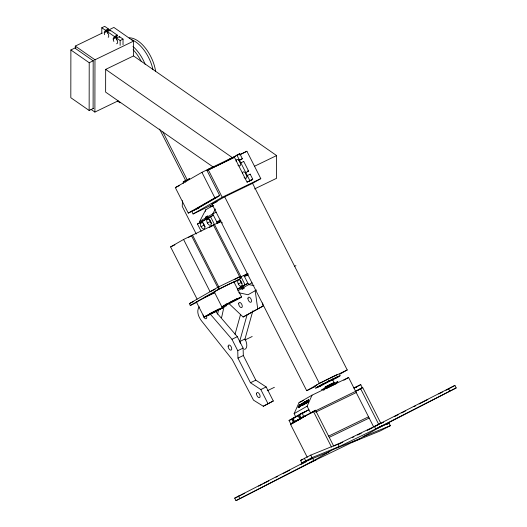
<?xml version="1.0" encoding="UTF-8"?>
<svg xmlns="http://www.w3.org/2000/svg" width="527" height="527" viewBox="0 0 527 527"><rect width="100%" height="100%" fill="white"/><g stroke="black" fill="none" stroke-linecap="round" stroke-linejoin="round"><path stroke-width="0.79" d="M75.895 47.542L70.881 49.966L70.816 97.706L89.149 110.472L93.444 108.397M102.231 33.069L75.295 46.086L75.295 48.359L93.18 60.816L93.108 108.555M89.149 110.472L89.215 62.733L70.881 49.966M118.193 100.815L94.893 112.073L94.972 59.788L75.295 46.086M101.797 33.405L101.81 27.747L104.702 26.35L108.345 28.886L108.338 29.703L105.229 31.093A3.491 1.825 64.2 0 0 104.3 32.279L104.267 32.997A3.491 1.825 64.2 0 0 104.662 34.657M105.446 31.1L105.446 30.283L101.81 27.747M254.574 188.936L276.576 178.304L276.609 155.57L133.529 55.921L105.663 69.386L105.631 92.12L213.619 167.329M116.75 40.052A3.491 1.825 64.2 0 1 117.218 35.902L117.264 35.098L110.281 30.237L107.389 31.633L107.455 32.41A3.491 1.825 64.2 0 1 108.727 35.632L108.7 36.35A3.491 1.825 64.2 0 1 108.2 37.338M110.281 30.935L110.281 30.237M113.858 41.449A3.491 1.825 64.2 0 1 114.326 37.305L114.372 36.501L107.389 31.633M123.028 44.775L123.035 39.117L119.425 36.6L116.526 38.003L116.559 38.86A3.491 1.825 64.2 0 1 116.553 43.781M119.418 37.424L119.425 36.6M120.13 45.368L120.143 40.52L116.526 38.003M133.529 55.921L133.548 41.146L113.878 27.437L106.599 30.961M306.997 402.845L308.15 400.276L308.776 399.967L308.104 402.206L307.59 402.18C307.3 399.532 306.18 405.606 307.597 401.416M307.854 402.351L307.86 401.587M182.48 200.642L182.243 206.38L196.255 233.995M183.198 183.442L183.271 181.802L189.654 178.627L187.289 179.859M205.583 211.367L205.734 209.786L212.941 205.649M299.237 406.067C301.075 402.885 296.622 409.953 299.369 406.613M304.738 403.135L305.311 402.141L304.316 403.129L305.258 401.633L303.677 403.563L304.31 402.154L306.075 401.897C305.331 401.06 305.541 403.399 304.685 402.786M299.099 406.442L298.901 405.658L299.982 404.723L298.038 407.542M302.933 404.466L302.564 404.071L303.282 403.313M217.579 314.125L218.639 309.329M224.35 305.14L221.88 316.338A8.103 4.236 64.2 0 1 221.38 317.59M300.812 404.486L300.258 405.54L301.24 403.913L301.773 403.932L300.436 406.607L301.154 404.222L300.436 406.607M301.424 404.393L300.265 406.179L300.568 404.888M235.035 334.276L240.483 314.711M240.556 343.558A8.353 4.361 64.2 0 0 239.633 341.582L247.044 314.975M244.456 349.401A8.353 4.361 64.2 0 0 244.989 338.993L252.841 310.818M205.734 209.786L199.733 221.36L200.365 222.605L202.941 221.123L200.049 222.526L200.425 223.665A3.491 1.825 64.2 0 0 200.787 226.043L201.176 226.867A3.491 1.825 64.2 0 0 204.127 228.856A3.491 1.825 64.2 0 0 204.463 225.365L204.074 224.542A3.491 1.825 64.2 0 0 201.874 222.506L201.426 221.735L209.265 217.499L201.426 221.735M305.673 403.208C307.748 403.629 306.951 399.749 306.661 402.358C304.217 404.525 308.44 401.653 306.253 402.022L306.846 400.698L307.893 400.421L307.109 400.869L306.516 402.193M307.505 401.258L308.315 400.138L307.505 401.258C308.75 401.745 308.782 398.755 307.775 401.429M303.17 404.11L302.742 404.308L303.368 403.945L304.224 404.249L304.586 403.3M208.988 218.738L206.801 219.831A3.491 1.825 64.2 0 0 208.764 224.765A3.491 1.825 64.2 0 0 211.189 223.376A3.491 1.825 64.2 0 0 208.382 218.922L207.895 218.02L213.349 215.154L211.432 216.254M295.904 417.153L294.125 413.649L299.066 402.608L312.05 395.164L348.597 377.497L373.808 427.199M299.797 405.131L299.982 404.723M300.238 405.625L299.58 407.094L299.132 407.028L300.542 404.314M299.132 407.028L300.304 404.716M299.402 407.2L300.285 404.459M300.166 406.436L301.503 403.761M301.701 404.604L301.022 405.23L301.971 404.776L301.431 405.085M303.328 403.017C301.372 403.945 303.783 405.79 301.358 405.638L302.63 404.841M301.286 405.401L301.971 404.776M301.622 405.81L301.826 405.375M302.742 404.308L303.282 404.117M303.381 403.399L303.295 402.819L303.335 403.346M303.677 403.563L304.112 403.636L303.242 404.999L303.368 403.945M302.972 404.828L303.552 403.84L303.993 403.913M303.242 404.999L304.494 403.372M303.763 403.84L303.941 402.668L303.012 403.945L304.31 402.154M304.316 403.129L304.501 403.623L303.512 404.44L303.96 404.235M304.132 402.253L304.725 402.588L304.613 402.061M304.942 402.984L304.665 403.952L303.783 404.611M305.627 403.629L305.476 403.201L305.627 403.629L304.659 403.86L305.548 401.877M304.929 404.031L306.075 401.897M305.219 403.346L306.259 401.027L305.746 403.366M306.589 401.581L307.623 400.25M305.943 403.379L306.121 403.003M306.852 401.752L307.491 400.553M306.727 402.674L307.88 400.105L308.506 399.795L307.827 401.212L308.104 402.206M294.125 413.649L307.109 406.198L312.05 395.164M199.733 221.36L205.273 218.178L205.952 216.88L207.849 215.793L207.177 217.091L207.908 218.54M306.259 401.027L305.653 401.64M306.523 401.199L305.923 401.811M215.451 208.995L212.717 213.909L207.177 217.091M300.528 405.711L301.773 403.932M299.995 406.007L301.154 404.222M303.578 403.55L304.402 402.424M199.199 306.839C195.8 311.648 199.14 318.249 202.552 322.162L232.288 359.638L253.527 400.164L263.296 406.245L273.296 400.988L266.175 386.956L255.812 380.151L243.316 355.521L243.112 348.11L237.321 336.694L215.543 311.417M295.548 421.508L290.746 423.827L289.04 420.467L294.889 417.476M292.393 418.616L294.079 421.995L300.285 418.833L294.698 421.56L292.999 418.201L297.939 415.362L298.71 414.993L300.41 418.352L306.51 415.296M304.725 402.588L305.041 401.976M324.428 383.636L331.47 380.072L330.409 380.718M326.318 387.371L326.22 386.601L330.218 384.486L333.044 383.188L333.235 383.919L332.873 383.241M332.978 383.254L333.104 383.999M306.253 402.022L306.74 401.785L305.851 402.839M326.49 386.587C325.534 386.68 326.668 388.089 326.22 386.601M332.919 383.294L333.255 383.9L332.721 383.3M304.922 411.851L303.341 412.76M333.275 383.188L334.164 382.648L332.563 379.499L328.624 381.706M336.786 382.246L337.912 381.515L321.727 389.71L322.768 389.341M197.427 208.659L188.258 213.092L175.32 187.592L201.927 172.329L235.734 155.992M206.301 170.531L209.799 168.521M207.374 170.017L210.872 168.008M193.08 210.76L219.687 195.504L207.058 170.623L208.33 169.898L234.423 157.283L247.044 182.164L249.936 180.768M225.464 161.519L231.768 157.909M229.337 159.398L239.785 153.667L242.354 158.732L239.008 160.392L238.771 160.129A3.491 1.825 64.2 0 0 237.097 159.424L236.663 159.622A3.491 1.825 64.2 0 0 236.142 161.334M236.406 155.603L239.785 153.667M234.423 157.283L207.058 170.623M315.502 386.443L306.701 390.691L212.025 204.074L224.693 196.808L252.558 183.343L260.793 178.62L246.906 151.249L239.739 154.826M239.008 160.392L242.354 158.732M237.967 165.168A3.491 1.825 64.2 0 0 239.64 165.873L240.075 165.676A3.491 1.825 64.2 0 0 240.477 163.153L240.832 162.83M247.578 170.847A3.491 1.825 64.2 0 1 248.158 171.347L248.652 171.143L243.724 161.433L243.369 161.756M242.446 173.535A3.491 1.825 64.2 0 1 245.266 172.751L245.76 172.546M244.1 177.434A3.491 1.825 64.2 0 0 246.84 175.86L247.282 175.544M249.35 181.11L252.723 179.167L250.18 174.147L249.739 174.457M188.258 213.092L214.864 197.836L219.878 195.412M196.834 208.883L217.137 197.243M247.13 182.118L252.723 179.167M191.611 211.096L193.073 213.975L222.216 197.269L260.793 178.62M201.143 231.241L197.467 224.001L200.049 222.526M197.105 299.165L170.59 246.906L183.58 239.462L220.405 221.663L222.466 222.961M188.429 237.486L192.526 235.134L219.041 287.386M216.821 222.895L220.918 220.543M209.324 227.387L213.422 225.036L239.93 277.288L247.361 273.697M210.392 226.867L214.496 224.515M217.671 223.231L220.405 221.663M196.808 302.327L190.287 305.476L189.345 303.611L217.849 287.261L239.581 276.761L240.529 278.625L233.402 282.709M234.739 279.541L239.581 276.761M190.287 305.476L218.797 289.132L240.529 278.625M239.581 277.584L241.004 276.774M244.014 276.115L248.112 273.763M237.558 289.027L243.981 285.601L237.591 289.139M242.466 286.214L247.94 283.335L242.466 286.214L242.084 285.067A3.491 1.825 64.2 0 0 241.728 282.689L241.333 281.866A3.491 1.825 64.2 0 0 238.388 279.883A3.491 1.825 64.2 0 0 238.052 283.374L238.441 284.198A3.491 1.825 64.2 0 0 240.641 286.233L242.15 285.535M237.664 290.832L241.129 288.849L242.598 289.112L244.495 288.025L243.026 287.755L242.295 286.313M243.026 287.755L252.064 282.788M256.511 289.995L248.019 294.745L238.691 292.709M228.889 303.493L243.131 317.01L263.059 306.062L262.617 302.933M263.059 306.062L243.131 317.01M263.296 406.245L273.296 400.988M306.701 390.691L319.375 383.425L347.234 369.961L252.558 183.343M339.493 374.401L347.234 369.961M303.097 403.241C301.701 403.353 303.341 405.349 301.358 405.638M343.815 380.244L348.597 377.497M304.711 403.01L304.448 402.845M304.659 403.86L305.357 403.458M306.53 415.223L301.174 417.845L299.468 414.486L308.888 409.703L302.05 413.623M290.746 423.827L294.099 421.975M294.698 421.56L300.41 418.352M301.174 417.845L360.428 388.972M307.274 457.324L290.555 424.36L315.502 410.25L333.71 446.138L380.863 423.346L362.655 387.457L355.521 391.35M292.696 423.326L295.548 421.692M296.971 420.875L303.071 417.377M310.515 413.109L315.502 410.25M362.457 387.991L360.758 384.631L357.26 386.515M357.668 390.316L362.655 387.457M234.699 498.16L312.564 458.075L313.822 460.558L235.964 500.65L234.699 498.16L240.417 495.4M300.555 460.394L310.785 455.111L337.998 444.063L339.256 446.553L312.043 457.594L301.813 462.884L300.555 460.394L302.821 459.478M332.827 449.663L310.021 462.739L359.322 438.912L382.128 425.836L332.827 449.663L359.322 438.912M375.87 426.014L378.722 424.38L360.514 388.491M386.535 424.657L389.071 423.201L390.336 425.691L380.105 430.981L352.892 442.021M378.327 428.016L456.184 387.925L454.926 385.435L446.04 390.217M326.45 386.462L326.714 387.114L329.612 385.573L329.296 384.954M239.627 277.67L241.056 276.873M323.486 390.224L324.79 389.493M330.133 380.869L329.349 381.284M235.576 299.356L237.367 298.401M218.955 308.934L211.795 312.63M334.164 382.648L324.843 387.325L325.838 386.963M296.497 416.653L297.228 416.271M355.343 387.641L356.074 387.259M234.884 299.718L229.054 302.696M323.795 384.288L322.886 384.73L323.809 384.242M326.476 388.59L327.781 387.905M329.046 381.443L328.466 381.739M216.208 212.124L212.717 213.909L217.387 223.119M216.755 221.874L220.405 220.009M244.528 276.616L248.177 274.751M319.744 386.205C317.9 387.207 321.595 385.25 319.737 386.265M328.011 381.976L327.208 382.378M330.337 384.433C331.331 385.072 329.349 386.067 329.421 384.894M328.433 387.562L329.836 386.851M454.926 385.435L374.433 426.455L375.692 428.945L456.184 387.925M241.129 495.051L244.759 493.193M258.559 486.131L262.189 484.273M263.638 483.529L268.724 480.934M275.983 477.212L277.433 476.467M283.243 473.496L289.778 470.15M300.667 464.577L306.477 461.606M381.416 423.293L383.597 422.18M394.486 416.607L398.116 414.749M401.752 412.891L405.382 411.034M414.09 406.567L415.546 405.83M419.176 403.972L427.891 399.512M438.78 393.932L442.41 392.075M316.45 459.63L235.964 500.65M354.098 388.037L356.898 386.666M332.366 379.308C334.217 378.426 330.508 380.237 332.353 379.361M333.216 379.493C335.053 378.623 331.411 380.402 333.202 379.552M330.534 386.495L331.924 385.797M300.976 413.965L301.78 413.563M330.455 384.367L330.772 384.993L331.621 384.578L331.312 383.952M209.865 313.585L211.241 312.913M326.971 382.497L325.146 383.439M332.623 385.448L336.233 383.702M105.446 30.283L108.345 28.886M104.28 32.766L107.172 31.37M114.372 36.501L117.264 35.098M114.372 37.312L117.264 35.915M113.206 38.985L116.098 37.588M120.143 40.52L123.035 39.117M94.972 59.788L133.548 41.146M89.215 62.733L93.51 60.658M236.34 155.696L238.145 154.826M183.271 181.802L185.952 180.511M239.528 154.813L246.906 151.249M175.32 187.592L179.615 185.511M240.444 163.054L243.724 161.433M254.607 166.203L276.609 155.57M245.312 172.803L248.652 171.143M246.827 175.807L250.18 174.147M249.409 181.136L252.361 179.714M197.928 208.422L199.371 207.724M212.025 204.074L217.157 201.597M193.073 213.975L212.73 204.476M213.488 205.583L210.807 206.874L210.121 205.523M207.895 218.02L210.793 216.623M197.467 224.001L199.641 222.954M200.504 223.422L202.671 222.368M207.374 222.98L210.273 221.584M201.05 226.603L203.949 225.207M170.59 246.906L174.892 244.831M215.102 289.29L210.089 291.714L183.58 239.462M245.622 274.719L247.552 273.79M189.345 303.611L193.692 301.51M204.542 297.307L214.687 292.399M238.316 283.934L241.208 282.538M294.481 266.333L295.91 265.641M223.916 307.017L226.775 305.634M210.187 314.013L231.959 339.283L237.321 336.694M239.633 341.582L244.989 338.993M245.042 339.955L252.189 336.496M267.94 403.577L260.819 389.545L250.45 382.74L237.954 358.11L237.749 350.699L243.112 348.11M237.954 358.11L243.316 355.521M250.45 382.74L255.812 380.151M260.819 389.545L266.175 386.956M267.255 390.757L274.396 387.305M299.066 402.608L303.453 400.487M353.9 387.944L360.758 384.631M299.468 414.486L304.823 411.864M356.147 387.22L356.805 386.897M292.999 418.201L298.051 415.684M289.04 420.467L294.527 417.812M315.647 412.167L356.232 392.549M290.555 424.36L291.984 423.668M328.696 436.066L368.538 416.804M329.322 437.311L369.17 418.049M337.655 444.676L342.82 442.179M352.411 437.542L353.887 436.824M357.576 435.045L361.265 433.26M367.167 430.407L372.332 427.911M325.851 383.043L325.185 383.353M332.781 384.031L331.891 384.446L331.575 383.827M225.233 304.54L226.999 303.704M324.039 388.761L325.146 388.234M300.225 414.334L298.697 414.999M324.909 383.478L324.382 383.682M332.465 383.412L332.833 384.012M378.491 427.496L389.071 423.201M363.123 436.731L390.336 425.691M301.813 462.884L329.026 451.843M332.563 379.499L323.268 384.216L323.631 384.13M303.236 402.806C301.273 403.3 303.065 405.144 301.563 405.204M108.338 29.703L108.121 29.696A3.491 1.825 64.2 0 0 107.192 30.882L107.165 31.6A3.491 1.825 64.2 0 0 107.554 33.26M245.628 275.14L247.571 275.469M298.308 407.714L299.165 407.2L299.626 406.119M253.948 285.548L248.566 284.58L243.896 275.371M184.292 181.216L185.662 182.085M105.663 69.386L232.545 157.757M117.626 101.112L120.051 102.805M90.96 109.333L94.893 112.073M448.497 388.544L449.755 391.034M236.893 155.063L239.462 160.129M239.541 160.274L249.831 180.57M332.596 383.353L332.992 384.064M332.241 383.511L332.557 384.137M332.036 383.603L332.353 384.229M331.944 383.649L332.26 384.275M331.858 383.689L332.175 384.308M331.193 384.005L331.509 384.631M331.094 384.058L331.411 384.677M330.772 384.216L331.088 384.835M330.218 384.486L330.534 385.112M329.876 384.657L330.192 385.283M329.54 384.829L329.856 385.454M328.96 385.125L329.276 385.751M328.617 385.303L328.934 385.922M328.505 385.362L328.822 385.981M328.387 385.421L328.703 386.041M328.077 385.586L328.393 386.205M327.761 385.751L328.077 386.37M327.662 385.804L327.978 386.423M327.55 385.863L327.866 386.482M327.293 386.001L327.61 386.62M327.023 386.146L327.26 386.811M326.852 386.238L327.168 386.858M326.661 386.35L326.977 386.97M326.332 386.535L326.648 387.154M326.068 386.693L326.384 387.385M224.693 196.808L319.375 383.425M208.33 169.898L222.216 197.269M201.927 172.329L214.864 197.836M313.354 411.284L331.569 447.173M307.109 406.198L310.594 413.063M210.457 216.557L245.042 284.732M162.922 131.974L187.118 179.661M205.952 216.88L207.058 219.067M241.485 286.925L242.598 289.112M240.701 286.233L241.089 286.998M206.367 218.896L206.821 219.785M205.273 218.178L206.011 219.627M240.391 287.399L241.129 288.849M159.569 129.062L185.998 181.15M302.03 413.016L303.73 416.376M234.001 282.037L241.577 296.964A11.027 0.349 -26.9 0 1 226.735 304.817A11.027 0.349 -26.9 0 1 226.913 304.053A11.027 0.349 -26.9 0 1 241.577 296.964M297.939 415.362L299.646 418.721M310.785 455.111L312.043 457.594M291.622 418.985L293.328 422.344M217.849 287.261L218.797 289.132M191.459 235.655L217.967 287.907M304.356 458.213L305.614 460.703M214.331 291.998L221.907 306.925M231.959 339.283L237.749 350.699M196.518 302.215L204.094 317.142M238.5 495.979L239.765 498.47M255.173 290.647L257.696 308.657M196.828 302.155A11.027 0.349 -26.9 0 1 202.678 298.73A11.027 0.349 -26.9 0 1 214.917 292.702M214.641 291.938A11.027 0.349 -26.9 0 1 224.265 286.576A11.027 0.349 -26.9 0 1 233.639 282.32M133.107 49.696A27.918 14.578 64.2 0 1 141.117 61.165M132.956 46.481A27.918 14.578 64.2 0 1 145.261 64.564M131.348 39.624A27.918 14.578 64.2 0 1 152.935 69.485M129.174 37.852A27.918 14.578 64.2 0 1 155.636 71.547M240.305 163.159A3.491 1.825 64.2 0 1 239.034 159.938M246.992 176.031A3.491 1.825 64.2 0 1 245.417 172.922M323.96 384.354A13.959 0.441 -26.9 0 1 317.801 386.719A13.959 0.441 -26.9 0 1 337.814 376.568A13.959 0.441 -26.9 0 1 332.267 380.138M314.533 386.317A13.959 0.441 -26.9 0 1 314.988 385.955M316.259 385.191A13.959 0.441 -26.9 0 1 317.524 384.479M318.861 383.748A13.959 0.441 -26.9 0 1 320.172 383.05M320.864 382.681A13.959 0.441 -26.9 0 1 323.255 381.429M323.881 381.107A13.959 0.441 -26.9 0 1 326.457 379.783M327.109 379.453A13.959 0.441 -26.9 0 1 329.698 378.155M330.324 377.846A13.959 0.441 -26.9 0 1 337.254 374.532M205.122 226.827A3.491 1.825 64.2 0 1 204.074 225.47L203.679 224.647A3.491 1.825 64.2 0 1 203.29 222.987M211.847 223.514A3.491 1.825 64.2 0 1 209.621 219.113M241.827 283.539A3.491 1.825 64.2 0 1 241.333 282.801L240.944 281.978A3.491 1.825 64.2 0 1 240.556 280.318M206.518 316.121A2.793 1.456 64.2 0 1 205.425 318.697A2.793 1.456 64.2 0 1 203.178 314.935M205.662 316.259L205.346 316.503L222.506 307.821L205.662 316.259M223.481 306.042L223.165 306.286L240.319 297.603L223.481 306.042M317.61 387.075L318.828 386.462L317.61 387.075M322.043 384.532L323.262 383.919L322.043 384.532M328.011 381.443L329.23 380.83L328.011 381.443M335.508 377.819L336.733 377.207L335.574 377.78M334.829 378.551L336.048 377.938L334.829 378.551M337.043 377.279L338.268 376.667L337.043 377.279M319.836 385.797L321.042 385.191L319.836 385.797M208.923 315.034A11.027 0.349 -26.9 0 0 223.758 307.182A11.027 0.349 -26.9 0 0 209.094 314.27A11.027 0.349 -26.9 0 0 208.923 315.034M256.537 393.834A2.793 1.456 64.2 0 0 259.218 397.668A2.793 1.456 64.2 0 0 259.218 393.728A2.793 1.456 64.2 0 0 256.537 393.834M228.145 346.338A2.793 1.456 64.2 0 0 230.826 350.178A2.793 1.456 64.2 0 0 230.833 346.239A2.793 1.456 64.2 0 0 228.145 346.338M247.947 298.486A2.793 1.456 64.2 0 0 250.628 302.32A2.793 1.456 64.2 0 0 250.635 298.387A2.793 1.456 64.2 0 0 247.947 298.486M238.698 303.789A2.793 1.456 64.2 0 0 241.379 307.63A2.793 1.456 64.2 0 0 241.386 303.69A2.793 1.456 64.2 0 0 238.698 303.789"/></g></svg>
